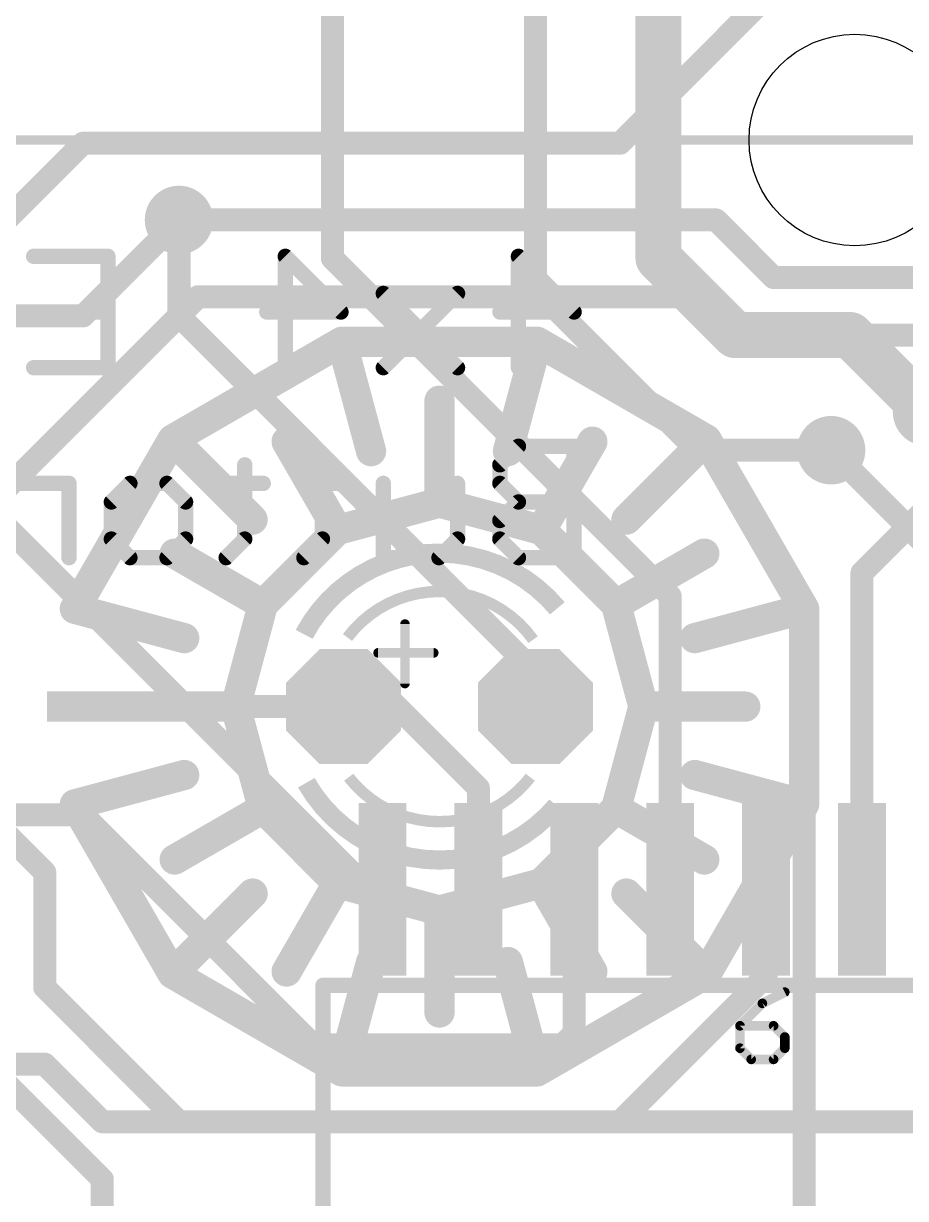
# Model space of a CAD drawing. Extents: x -30.9 to 30.6, y -30.5 to 30.5.
# Drawn here: x -12.98 to -1.3, y 1.02 to 16.57 of the extents above; entities that cross this region are included whole.
import ezdxf

# ---------------------------------------------------------------- set-up
doc = ezdxf.new("R2010")
doc.units = 0
for name, color, linetype in [('1', 12, 'CONTINUOUS'), ('16', 132, 'CONTINUOUS'), ('17', 110, 'CONTINUOUS'), ('18', 110, 'CONTINUOUS'), ('20', 53, 'CONTINUOUS'), ('21', 40, 'CONTINUOUS'), ('22', 6, 'CONTINUOUS'), ('49', 253, 'CONTINUOUS')]:
    doc.layers.add(name, color=color, linetype=linetype)

# ---------------------------------------------------------------- blocks, each defined once
blk = doc.blocks.new('OCTAGONP')
at = {"const_width": 0.5}
blk.add_lwpolyline([(-0.25, -0.1036), (-0.25, 0.1036), (-0.1036, 0.25), (0.1036, 0.25), (0.25, 0.1036), (0.25, -0.1036), (0.1036, -0.25), (-0.1036, -0.25), (-0.25, -0.1036), (-0.25, 0.1036)], dxfattribs=at)
blk = doc.blocks.new('RECT')
blk.add_solid([(-0.5, -0.5), (0.5, -0.5), (-0.5, 0.5), (0.5, 0.5)])
blk = doc.blocks.new('ROUNDV')
at = {"const_width": 0.5}
blk.add_lwpolyline([(0, -0.25, 1), (0, 0.25, 1), (0, -0.25)], format="xyb", dxfattribs=at)

msp = doc.modelspace()

# ---------------------------------------------------------------- linework, layer by layer
at = {"layer": '1'}
for points, const_width in [([(-5.08, 14.986), (-3.048, 17.018)], 0.3048), ([(-13.716, 13.462), (-12.192, 14.986)], 0.3048), ([(-12.192, 14.986), (-5.08, 14.986)], 0.3048), ([(-12.192, 12.7), (-10.922, 13.97)], 0.3048), ([(-10.922, 13.97), (-3.81, 13.97)], 0.3048), ([(-3.81, 13.97), (-3.048, 13.208)], 0.3048), ([(-3.048, 13.208), (3.81, 13.208)], 0.3048), ([(-16.764, 6.858), (-10.668, 12.954)], 0.3048), ([(-10.668, 12.954), (-4.064, 12.954)], 0.3048), ([(-4.064, 12.954), (-3.556, 12.446)], 0.3048), ([(-17.526, 12.7), (-12.192, 12.7)], 0.3048), ([(-8.7661, 12.3576), (-11.0075, 11.0635)], 0.4), ([(-8.3779, 10.9087), (-8.7661, 12.3576)], 0.4), ([(-6.1779, 12.3576), (-8.7661, 12.3576)], 0.4), ([(-6.5661, 10.9087), (-6.1779, 12.3576)], 0.4), ([(-3.9365, 11.0635), (-6.1779, 12.3576)], 0.4), ([(-3.556, 12.446), (4.318, 12.446)], 0.3048), ([(-7.472, 10.228), (-7.472, 11.578)], 0.4), ([(-11.0075, 11.0635), (-12.3016, 8.8221)], 0.4), ([(-9.9469, 10.0029), (-11.0075, 11.0635)], 0.4), ([(-8.822, 9.8663), (-9.497, 11.0354)], 0.4), ([(-6.122, 9.8663), (-5.447, 11.0354)], 0.4), ([(-4.9971, 10.0029), (-3.9365, 11.0635)], 0.4), ([(-2.6424, 8.8221), (-3.9365, 11.0635)], 0.4), ([(-1.016, 9.652), (-2.286, 10.922)], 0.3048), ([(-7.472, 10.228), (-8.822, 9.8663)], 0.4), ([(-6.122, 9.8663), (-7.472, 10.228)], 0.4), ([(-8.822, 9.8663), (-9.8103, 8.878)], 0.4), ([(-5.1337, 8.878), (-6.122, 9.8663)], 0.4), ([(-9.8103, 8.878), (-10.9794, 9.553)], 0.4), ([(-5.1337, 8.878), (-3.9646, 9.553)], 0.4), ([(-10.8527, 8.4339), (-12.3016, 8.8221)], 0.4), ([(-9.8103, 8.878), (-10.172, 7.528)], 0.4), ([(-4.772, 7.528), (-5.1337, 8.878)], 0.4), ([(-4.0913, 8.4339), (-2.6424, 8.8221)], 0.4), ([(-2.6424, 6.2339), (-2.6424, 8.8221)], 0.4), ([(-12.472, 7.528), (-8.742, 7.528)], 0.3048), ([(-10.172, 7.528), (-12.422, 7.528)], 0.4), ([(-10.172, 7.528), (-9.8103, 6.178)], 0.4), ([(-5.1337, 6.178), (-4.772, 7.528)], 0.4), ([(-4.772, 7.528), (-3.422, 7.528)], 0.4), ([(-2.642, 7.538), (-2.642, 2.032)], 0.3048), ([(-10.8527, 6.6221), (-12.3016, 6.2339)], 0.4), ([(-4.0913, 6.6221), (-2.6424, 6.2339)], 0.4), ([(-12.3016, 6.2339), (-11.0075, 3.9925)], 0.4), ([(-9.8103, 6.178), (-10.9794, 5.503)], 0.4), ([(-9.8103, 6.178), (-8.822, 5.1897)], 0.4), ([(-6.122, 5.1897), (-5.1337, 6.178)], 0.4), ([(-5.1337, 6.178), (-3.9646, 5.503)], 0.4), ([(-3.9365, 3.9925), (-2.6424, 6.2339)], 0.4), ([(-13.208, 5.842), (-12.7, 5.334)], 0.3048), ([(-12.7, 5.334), (-12.7, 3.81)], 0.3048), ([(-8.822, 5.1897), (-9.497, 4.0206)], 0.4), ([(-8.822, 5.1897), (-7.472, 4.828)], 0.4), ([(-7.472, 4.828), (-6.122, 5.1897)], 0.4), ([(-6.122, 5.1897), (-5.447, 4.0206)], 0.4), ([(-9.9469, 5.0531), (-11.0075, 3.9925)], 0.4), ([(-4.9971, 5.0531), (-3.9365, 3.9925)], 0.4), ([(-7.472, 4.828), (-7.472, 3.478)], 0.4), ([(-8.3779, 4.1473), (-8.7661, 2.6984)], 0.4), ([(-6.5661, 4.1473), (-6.1779, 2.6984)], 0.4), ([(-11.0075, 3.9925), (-8.7661, 2.6984)], 0.4), ([(-6.1779, 2.6984), (-3.9365, 3.9925)], 0.4), ([(-12.7, 3.81), (-10.922, 2.032)], 0.3048), ([(-13.716, 3.048), (-11.938, 1.27)], 0.3048), ([(-8.7661, 2.6984), (-6.1779, 2.6984)], 0.4), ([(-10.922, 2.032), (-2.642, 2.032)], 0.3048), ([(-2.642, 2.032), (10.834, 2.032)], 0.3048), ([(-2.642, -7.462), (-2.642, 2.032)], 0.3048), ([(-11.938, 1.27), (-11.938, -3.81)], 0.3048)]:
    msp.add_lwpolyline(points, dxfattribs=dict(at, const_width=const_width))
for points, const_width in [([(-12.192, 15.0622, 1), (-12.192, 14.9098)], 0.1524), ([(-12.1381, 14.9321, 1), (-12.2459, 15.0399)], 0.1524), ([(-5.1339, 15.0399, 1), (-5.0261, 14.9321)], 0.1524), ([(-5.08, 14.9098, 1), (-5.08, 15.0622)], 0.1524), ([(-10.922, 14.0462, 1), (-10.922, 13.8938)], 0.1524), ([(-10.8681, 13.9161, 1), (-10.9759, 14.0239)], 0.1524), ([(-3.7561, 14.0239, 1), (-3.8639, 13.9161)], 0.1524), ([(-3.81, 13.8938, 1), (-3.81, 14.0462)], 0.1524), ([(-3.048, 13.2842, 1), (-3.048, 13.1318)], 0.1524), ([(-3.1019, 13.1541, 1), (-2.9941, 13.2619)], 0.1524), ([(-10.668, 13.0302, 1), (-10.668, 12.8778)], 0.1524), ([(-10.6141, 12.9001, 1), (-10.7219, 13.0079)], 0.1524), ([(-4.0101, 13.0079, 1), (-4.1179, 12.9001)], 0.1524), ([(-4.064, 12.8778, 1), (-4.064, 13.0302)], 0.1524), ([(-12.2459, 12.7539, 1), (-12.1381, 12.6461)], 0.1524), ([(-12.192, 12.6238, 1), (-12.192, 12.7762)], 0.1524), ([(-8.6695, 12.3835, 1), (-8.8627, 12.3317)], 0.2), ([(-8.7661, 12.4576, 1), (-8.7661, 12.2576)], 0.2), ([(-8.7161, 12.271, 1), (-8.8161, 12.4442)], 0.2), ([(-6.1279, 12.4442, 1), (-6.2279, 12.271)], 0.2), ([(-6.0813, 12.3317, 1), (-6.2745, 12.3835)], 0.2), ([(-6.1779, 12.2576, 1), (-6.1779, 12.4576)], 0.2), ([(-3.556, 12.5222, 1), (-3.556, 12.3698)], 0.1524), ([(-3.6099, 12.3921, 1), (-3.5021, 12.4999)], 0.1524), ([(-7.372, 11.578, 1), (-7.572, 11.578)], 0.2), ([(-10.9368, 11.1342, 1), (-11.0782, 10.9928)], 0.2), ([(-11.0575, 11.1501, 1), (-10.9575, 10.9769)], 0.2), ([(-10.9209, 11.0135, 1), (-11.0941, 11.1135)], 0.2), ([(-9.4104, 11.0854, 1), (-9.5836, 10.9854)], 0.2), ([(-5.3604, 10.9854, 1), (-5.5336, 11.0854)], 0.2), ([(-3.8499, 11.1135, 1), (-4.0231, 11.0135)], 0.2), ([(-3.8658, 10.9928, 1), (-4.0072, 11.1342)], 0.2), ([(-3.9865, 10.9769, 1), (-3.8865, 11.1501)], 0.2), ([(-2.2321, 10.9759, 1), (-2.3399, 10.8681)], 0.1524), ([(-8.4745, 10.8829, 1), (-8.2813, 10.9346)], 0.2), ([(-6.6627, 10.9346, 1), (-6.4695, 10.8829)], 0.2), ([(-7.4461, 10.3246, 1), (-7.4979, 10.1314)], 0.2), ([(-7.4461, 10.1314, 1), (-7.4979, 10.3246)], 0.2), ([(-7.572, 10.228, 1), (-7.372, 10.228)], 0.2), ([(-10.0176, 9.9322, 1), (-9.8762, 10.0736)], 0.2), ([(-5.0678, 10.0736, 1), (-4.9264, 9.9322)], 0.2), ([(-8.8479, 9.9629, 1), (-8.7961, 9.7697)], 0.2), ([(-8.9086, 9.8163, 1), (-8.7354, 9.9163)], 0.2), ([(-8.7513, 9.7956, 1), (-8.8927, 9.937)], 0.2), ([(-6.0513, 9.937, 1), (-6.1927, 9.7956)], 0.2), ([(-6.2086, 9.9163, 1), (-6.0354, 9.8163)], 0.2), ([(-6.1479, 9.7697, 1), (-6.0961, 9.9629)], 0.2), ([(-10.9294, 9.6396, 1), (-11.0294, 9.4664)], 0.2), ([(-3.9146, 9.4664, 1), (-4.0146, 9.6396)], 0.2), ([(-12.2757, 8.9187, 1), (-12.3275, 8.7255)], 0.2), ([(-9.881, 8.9487, 1), (-9.7396, 8.8073)], 0.2), ([(-9.7137, 8.8521, 1), (-9.9069, 8.9039)], 0.2), ([(-9.8603, 8.7914, 1), (-9.7603, 8.9646)], 0.2), ([(-5.0371, 8.9039, 1), (-5.2303, 8.8521)], 0.2), ([(-5.1837, 8.9646, 1), (-5.0837, 8.7914)], 0.2), ([(-5.2044, 8.8073, 1), (-5.063, 8.9487)], 0.2), ([(-2.5424, 8.8221, 1), (-2.7424, 8.8221)], 0.2), ([(-2.6165, 8.7255, 1), (-2.6683, 8.9187)], 0.2), ([(-12.3882, 8.8721, 1), (-12.215, 8.7721)], 0.2), ([(-2.729, 8.7721, 1), (-2.5558, 8.8721)], 0.2), ([(-10.8786, 8.3373, 1), (-10.8269, 8.5305)], 0.2), ([(-4.1171, 8.5305, 1), (-4.0654, 8.3373)], 0.2), ([(-12.472, 7.6042, 1), (-12.472, 7.4518)], 0.1524), ([(-12.422, 7.628, 1), (-12.422, 7.428)], 0.2), ([(-10.0754, 7.5539, 1), (-10.2686, 7.5021)], 0.2), ([(-10.2686, 7.5539, 1), (-10.0754, 7.5021)], 0.2), ([(-10.172, 7.428, 1), (-10.172, 7.628)], 0.2), ([(-8.742, 7.4518, 1), (-8.742, 7.6042)], 0.1524), ([(-4.772, 7.628, 1), (-4.772, 7.428)], 0.2), ([(-4.6754, 7.5021, 1), (-4.8686, 7.5539)], 0.2), ([(-4.8686, 7.5021, 1), (-4.6754, 7.5539)], 0.2), ([(-3.422, 7.428, 1), (-3.422, 7.628)], 0.2), ([(-2.5658, 7.538, 1), (-2.7182, 7.538)], 0.1524), ([(-10.8269, 6.5255, 1), (-10.8786, 6.7187)], 0.2), ([(-4.0654, 6.7187, 1), (-4.1171, 6.5255)], 0.2), ([(-12.215, 6.2839, 1), (-12.3882, 6.1839)], 0.2), ([(-12.3275, 6.3305, 1), (-12.2757, 6.1373)], 0.2), ([(-9.7396, 6.2487, 1), (-9.881, 6.1073)], 0.2), ([(-9.7603, 6.0914, 1), (-9.8603, 6.2646)], 0.2), ([(-5.0837, 6.2646, 1), (-5.1837, 6.0914)], 0.2), ([(-5.063, 6.1073, 1), (-5.2044, 6.2487)], 0.2), ([(-2.5558, 6.1839, 1), (-2.729, 6.2839)], 0.2), ([(-2.6683, 6.1373, 1), (-2.6165, 6.3305)], 0.2), ([(-9.9069, 6.1521, 1), (-9.7137, 6.2039)], 0.2), ([(-5.2303, 6.2039, 1), (-5.0371, 6.1521)], 0.2), ([(-2.7424, 6.2339, 1), (-2.5424, 6.2339)], 0.2), ([(-11.0294, 5.5896, 1), (-10.9294, 5.4164)], 0.2), ([(-4.0146, 5.4164, 1), (-3.9146, 5.5896)], 0.2), ([(-12.6238, 5.334, 1), (-12.7762, 5.334)], 0.1524), ([(-12.7539, 5.2801, 1), (-12.6461, 5.3879)], 0.1524), ([(-8.7961, 5.2863, 1), (-8.8479, 5.0931)], 0.2), ([(-8.7354, 5.1397, 1), (-8.9086, 5.2397)], 0.2), ([(-8.8927, 5.119, 1), (-8.7513, 5.2604)], 0.2), ([(-6.0354, 5.2397, 1), (-6.2086, 5.1397)], 0.2), ([(-6.1927, 5.2604, 1), (-6.0513, 5.119)], 0.2), ([(-6.0961, 5.0931, 1), (-6.1479, 5.2863)], 0.2), ([(-9.8762, 4.9824, 1), (-10.0176, 5.1238)], 0.2), ([(-4.9264, 5.1238, 1), (-5.0678, 4.9824)], 0.2), ([(-7.372, 4.828, 1), (-7.572, 4.828)], 0.2), ([(-7.4979, 4.9246, 1), (-7.4461, 4.7314)], 0.2), ([(-7.4979, 4.7314, 1), (-7.4461, 4.9246)], 0.2), ([(-8.2813, 4.1214, 1), (-8.4745, 4.1731)], 0.2), ([(-6.4695, 4.1731, 1), (-6.6627, 4.1214)], 0.2), ([(-10.9575, 4.0791, 1), (-11.0575, 3.9059)], 0.2), ([(-11.0782, 4.0632, 1), (-10.9368, 3.9218)], 0.2), ([(-11.0941, 3.9425, 1), (-10.9209, 4.0425)], 0.2), ([(-9.5836, 4.0706, 1), (-9.4104, 3.9706)], 0.2), ([(-5.5336, 3.9706, 1), (-5.3604, 4.0706)], 0.2), ([(-4.0231, 4.0425, 1), (-3.8499, 3.9425)], 0.2), ([(-4.0072, 3.9218, 1), (-3.8658, 4.0632)], 0.2), ([(-3.8865, 3.9059, 1), (-3.9865, 4.0791)], 0.2), ([(-12.6461, 3.8639, 1), (-12.7539, 3.7561)], 0.1524), ([(-12.7762, 3.81, 1), (-12.6238, 3.81)], 0.1524), ([(-7.572, 3.478, 1), (-7.372, 3.478)], 0.2), ([(-8.7661, 2.7984, 1), (-8.7661, 2.5984)], 0.2), ([(-8.8627, 2.7243, 1), (-8.6695, 2.6725)], 0.2), ([(-8.8161, 2.6118, 1), (-8.7161, 2.785)], 0.2), ([(-6.2279, 2.785, 1), (-6.1279, 2.6118)], 0.2), ([(-6.2745, 2.6725, 1), (-6.0813, 2.7243)], 0.2), ([(-6.1779, 2.5984, 1), (-6.1779, 2.7984)], 0.2), ([(-10.922, 2.1082, 1), (-10.922, 1.9558)], 0.1524), ([(-2.642, 2.1082, 1), (-2.642, 1.9558)], 0.1524), ([(-2.5658, 2.032, 1), (-2.7182, 2.032)], 0.1524), ([(-2.642, 1.9558, 1), (-2.642, 2.1082)], 0.1524), ([(-10.9759, 1.9781, 1), (-10.8681, 2.0859)], 0.1524), ([(-2.7182, 2.032, 1), (-2.5658, 2.032)], 0.1524), ([(-11.8618, 1.27, 1), (-12.0142, 1.27)], 0.1524), ([(-11.9919, 1.2161, 1), (-11.8841, 1.3239)], 0.1524)]:
    msp.add_lwpolyline(points, format="xyb", dxfattribs=dict(at, const_width=const_width))
at = {"layer": '16'}
for points, const_width in [([(-6.202, 13.06), (-6.202, 22.528)], 0.3048), ([(-8.89, 13.462), (-8.89, 22.38)], 0.3048), ([(-23.742, 20.44), (-8.382, 5.08)], 0.3048), ([(-4.572, 17.018), (-4.572, 13.462)], 0.6096), ([(-10.922, 13.97), (-10.922, 12.7)], 0.3048), ([(-4.572, 13.462), (-3.556, 12.446)], 0.6096), ([(-4.417, 8.989), (-8.89, 13.462)], 0.3048), ([(-4.064, 10.922), (-6.202, 13.06)], 0.3048), ([(-10.922, 12.7), (-6.202, 7.98)], 0.3048), ([(-3.556, 12.446), (-2.032, 12.446)], 0.6096), ([(-2.032, 12.446), (-1.016, 11.43)], 0.6096), ([(-1.877, 9.299), (0, 11.176)], 0.3048), ([(-2.286, 10.922), (-4.064, 10.922)], 0.3048), ([(-1.877, 5.108), (-1.877, 9.299)], 0.3048), ([(-4.417, 5.108), (-4.417, 8.989)], 0.3048), ([(-6.202, 7.98), (-6.202, 7.528)], 0.3048), ([(-8.65, 7.62), (-8.742, 7.528)], 0.3048), ([(-8.128, 7.62), (-8.65, 7.62)], 0.3048), ([(-6.957, 6.449), (-8.128, 7.62)], 0.3048), ([(-6.957, 5.108), (-6.957, 6.449)], 0.3048), ([(-12.192, 6.096), (-22.31, 6.096)], 0.3048), ([(-9.144, 3.048), (-12.192, 6.096)], 0.3048), ([(-8.382, 5.08), (-8.255, 5.08)], 0.3048), ([(-8.255, 5.08), (-8.227, 5.108)], 0.3048), ([(-5.687, 5.108), (-5.687, 3.457)], 0.3048), ([(-5.687, 5.108), (-5.687, 3.203)], 0.3048), ([(-3.147, 5.108), (-3.147, 3.965)], 0.3048), ([(-3.147, 3.965), (-5.08, 2.032)], 0.3048), ([(-5.687, 3.203), (-5.842, 3.048)], 0.3048), ([(-5.842, 3.048), (-9.144, 3.048)], 0.3048), ([(-16.002, 2.794), (-12.7, 2.794)], 0.3048), ([(-12.7, 2.794), (-11.938, 2.032)], 0.3048), ([(-11.938, 2.032), (-5.08, 2.032)], 0.3048)]:
    msp.add_lwpolyline(points, dxfattribs=dict(at, const_width=const_width))
for points, const_width in [([(-10.8458, 13.97, 1), (-10.9982, 13.97)], 0.1524), ([(-4.4642, 13.5698, 1), (-4.6798, 13.3542)], 0.3048), ([(-8.8361, 13.5159, 1), (-8.9439, 13.4081)], 0.1524), ([(-8.9662, 13.462, 1), (-8.8138, 13.462)], 0.1524), ([(-4.7244, 13.462, 1), (-4.4196, 13.462)], 0.3048), ([(-6.1481, 13.1139, 1), (-6.2559, 13.0061)], 0.1524), ([(-6.2782, 13.06, 1), (-6.1258, 13.06)], 0.1524), ([(-10.8681, 12.7539, 1), (-10.9759, 12.6461)], 0.1524), ([(-10.9982, 12.7, 1), (-10.8458, 12.7)], 0.1524), ([(-3.556, 12.5984, 1), (-3.556, 12.2936)], 0.3048), ([(-3.6638, 12.3382, 1), (-3.4482, 12.5538)], 0.3048), ([(-1.9242, 12.5538, 1), (-2.1398, 12.3382)], 0.3048), ([(-2.032, 12.2936, 1), (-2.032, 12.5984)], 0.3048), ([(-4.064, 10.9982, 1), (-4.064, 10.8458)], 0.1524), ([(-4.1179, 10.8681, 1), (-4.0101, 10.9759)], 0.1524), ([(-2.286, 10.8458, 1), (-2.286, 10.9982)], 0.1524), ([(-1.8008, 9.299, 1), (-1.9532, 9.299)], 0.1524), ([(-1.9309, 9.3529, 1), (-1.8231, 9.2451)], 0.1524), ([(-4.3408, 8.989, 1), (-4.4932, 8.989)], 0.1524), ([(-4.4709, 8.9351, 1), (-4.3631, 9.0429)], 0.1524), ([(-6.1258, 7.98, 1), (-6.2782, 7.98)], 0.1524), ([(-6.2559, 7.9261, 1), (-6.1481, 8.0339)], 0.1524), ([(-8.7959, 7.5819, 1), (-8.6881, 7.4741)], 0.1524), ([(-8.65, 7.6962, 1), (-8.65, 7.5438)], 0.1524), ([(-8.5961, 7.5661, 1), (-8.7039, 7.6739)], 0.1524), ([(-8.0741, 7.6739, 1), (-8.1819, 7.5661)], 0.1524), ([(-8.128, 7.5438, 1), (-8.128, 7.6962)], 0.1524), ([(-6.2782, 7.528, 1), (-6.1258, 7.528)], 0.1524), ([(-6.8808, 6.449, 1), (-7.0332, 6.449)], 0.1524), ([(-7.0109, 6.3951, 1), (-6.9031, 6.5029)], 0.1524), ([(-12.1381, 6.1499, 1), (-12.2459, 6.0421)], 0.1524), ([(-12.192, 6.0198, 1), (-12.192, 6.1722)], 0.1524), ([(-8.382, 5.1562, 1), (-8.382, 5.0038)], 0.1524), ([(-8.4359, 5.0261, 1), (-8.3281, 5.1339)], 0.1524), ([(-8.3089, 5.1339, 1), (-8.2011, 5.0261)], 0.1524), ([(-8.1731, 5.0541, 1), (-8.2809, 5.1619)], 0.1524), ([(-8.255, 5.0038, 1), (-8.255, 5.1562)], 0.1524), ([(-7.0332, 5.108, 1), (-6.8808, 5.108)], 0.1524), ([(-5.6108, 5.108, 1), (-5.7632, 5.108)], 0.1524), ([(-5.6108, 5.108, 1), (-5.7632, 5.108)], 0.1524), ([(-4.4932, 5.108, 1), (-4.3408, 5.108)], 0.1524), ([(-3.0708, 5.108, 1), (-3.2232, 5.108)], 0.1524), ([(-1.9532, 5.108, 1), (-1.8008, 5.108)], 0.1524), ([(-3.0931, 3.9111, 1), (-3.2009, 4.0189)], 0.1524), ([(-3.2232, 3.965, 1), (-3.0708, 3.965)], 0.1524), ([(-5.7632, 3.457, 1), (-5.6108, 3.457)], 0.1524), ([(-5.7632, 3.203, 1), (-5.6108, 3.203)], 0.1524), ([(-5.6331, 3.1491, 1), (-5.7409, 3.2569)], 0.1524), ([(-9.144, 3.1242, 1), (-9.144, 2.9718)], 0.1524), ([(-9.1979, 2.9941, 1), (-9.0901, 3.1019)], 0.1524), ([(-5.8959, 3.1019, 1), (-5.7881, 2.9941)], 0.1524), ([(-5.842, 2.9718, 1), (-5.842, 3.1242)], 0.1524), ([(-12.6461, 2.8479, 1), (-12.7539, 2.7401)], 0.1524), ([(-12.7, 2.7178, 1), (-12.7, 2.8702)], 0.1524), ([(-11.938, 2.1082, 1), (-11.938, 1.9558)], 0.1524), ([(-5.08, 1.9558, 1), (-5.08, 2.1082)], 0.1524), ([(-11.9919, 1.9781, 1), (-11.8841, 2.0859)], 0.1524), ([(-5.1339, 2.0859, 1), (-5.0261, 1.9781)], 0.1524)]:
    msp.add_lwpolyline(points, format="xyb", dxfattribs=dict(at, const_width=const_width))
at = {"layer": '20'}
msp.add_circle((-1.972, 15.028), 1.4, dxfattribs=at)
at = {"layer": '21'}
for points, const_width in [([(-7.472, 9.56, 0.277), (-9.2649, 8.4842)], 0.254), ([(-5.911, 8.8289, 0.2226), (-7.472, 9.56)], 0.254), ([(-7.472, 9.052, 0.2361), (-8.6912, 8.4424)], 0.1524), ([(-6.2319, 8.4138, 0.2422), (-7.472, 9.052)], 0.1524), ([(-7.8975, 8.6202, 1), (-7.961, 8.6202)], 0.0635), ([(-8.2848, 8.271, 1), (-8.2848, 8.2074)], 0.0635), ([(-7.5482, 8.2074, 1), (-7.5482, 8.271)], 0.0635), ([(-7.961, 7.8328, 1), (-7.8975, 7.8328)], 0.0635), ([(-9.2363, 6.5198, 0.2691), (-7.472, 5.496)], 0.254), ([(-8.675, 6.5924, 0.2315), (-7.472, 6.004)], 0.1524), ([(-7.472, 6.004, 0.2315), (-6.269, 6.5924)], 0.1524), ([(-7.472, 5.496, 0.2206), (-5.9208, 6.2154)], 0.254), ([(-2.8851, 3.7189, 1), (-2.9135, 3.7757)], 0.0635), ([(-3.2101, 3.6274, 1), (-3.1817, 3.5706)], 0.0635), ([(-3.1735, 3.5765, 1), (-3.2184, 3.6214)], 0.0635), ([(-3.4607, 3.3024, 1), (-3.5243, 3.3024)], 0.0635), ([(-3.4925, 3.3341, 1), (-3.4925, 3.2706)], 0.0635), ([(-3.515, 3.3248, 1), (-3.47, 3.2799)], 0.0635), ([(-3.0252, 3.3248, 1), (-3.0701, 3.2799)], 0.0635), ([(-3.0476, 3.2706, 1), (-3.0476, 3.3341)], 0.0635), ([(-2.8676, 3.1541, 1), (-2.9311, 3.1541)], 0.0635), ([(-2.9218, 3.1316, 1), (-2.8769, 3.1765)], 0.0635), ([(-3.5243, 3.0058, 1), (-3.4607, 3.0058)], 0.0635), ([(-3.47, 3.0282, 1), (-3.515, 2.9833)], 0.0635), ([(-2.9311, 3.0058, 1), (-2.8676, 3.0058)], 0.0635), ([(-2.8769, 2.9833, 1), (-2.9218, 3.0282)], 0.0635), ([(-3.3442, 2.8893, 1), (-3.3442, 2.8257)], 0.0635), ([(-3.3667, 2.835, 1), (-3.3218, 2.88)], 0.0635), ([(-3.0701, 2.88, 1), (-3.0252, 2.835)], 0.0635), ([(-3.0476, 2.8257, 1), (-3.0476, 2.8893)], 0.0635), ([(-14.986, -2, 1), (-14.986, 2, 1), (-14.986, -2)], 0.2032)]:
    msp.add_lwpolyline(points, format="xyb", dxfattribs=dict(at, const_width=const_width))
at = {"layer": '21', "const_width": 0.127}
for points in [[(-7.9292, 7.8328), (-7.9292, 8.6202)], [(-8.2848, 8.2392), (-7.5482, 8.2392)], [(-2.8993, 3.7473), (-3.1959, 3.599)], [(-3.1959, 3.599), (-3.4925, 3.3024)], [(-3.4925, 3.3024), (-3.4925, 3.0058)], [(-3.0476, 3.3024), (-3.4925, 3.3024)], [(-2.8993, 3.1541), (-3.0476, 3.3024)], [(-2.8993, 3.0058), (-2.8993, 3.1541)], [(-3.4925, 3.0058), (-3.3442, 2.8575)], [(-3.0476, 2.8575), (-2.8993, 3.0058)], [(-3.3442, 2.8575), (-3.0476, 2.8575)]]:
    msp.add_lwpolyline(points, dxfattribs=at)
at = {"layer": '22', "const_width": 0.2032}
for points in [[(-12.847, 13.4887), (-11.864, 13.4887)], [(-11.864, 13.4887), (-11.864, 12.0142)], [(-9.514, 12.0142), (-9.514, 13.4887)], [(-9.514, 13.4887), (-8.7768, 12.7514)], [(-6.4268, 12.0142), (-6.4268, 13.4887)], [(-6.4268, 13.4887), (-5.6896, 12.7514)], [(-7.2332, 12.9972), (-8.2162, 12.0142)], [(-7.2332, 12.0142), (-8.2162, 12.9972)], [(-11.864, 12.7514), (-12.3555, 12.7514)], [(-8.7768, 12.7514), (-9.7598, 12.7514)], [(-5.6896, 12.7514), (-6.6726, 12.7514)], [(-11.864, 12.0142), (-12.847, 12.0142)], [(-6.4268, 10.9741), (-6.6726, 10.7283)], [(-5.6896, 10.9741), (-6.4268, 10.9741)], [(-5.6896, 9.4996), (-5.6896, 10.9741)], [(-10.0516, 10.7283), (-10.0516, 9.7453)], [(-9.0226, 10.7283), (-9.0226, 9.7453)], [(-6.6726, 10.7283), (-6.6726, 10.4826)], [(-12.3786, 10.4826), (-13.1158, 10.4826)], [(-12.3786, 9.4996), (-12.3786, 10.4826)], [(-11.8179, 10.2368), (-11.5722, 10.4826)], [(-11.5722, 10.4826), (-11.0807, 10.4826)], [(-11.0807, 10.4826), (-10.835, 10.2368)], [(-9.8059, 10.4826), (-10.2974, 10.4826)], [(-8.7768, 10.4826), (-9.2683, 10.4826)], [(-8.2162, 9.4996), (-8.2162, 10.4826)], [(-7.2332, 10.4826), (-7.2332, 9.7453)], [(-6.6726, 10.4826), (-6.4268, 10.2368)], [(-11.8179, 9.7453), (-11.8179, 10.2368)], [(-10.835, 10.2368), (-10.835, 9.7453)], [(-6.4268, 10.2368), (-6.6726, 9.9911)], [(-5.6896, 10.2368), (-6.4268, 10.2368)], [(-6.6726, 9.9911), (-6.6726, 9.7453)], [(-11.5722, 9.4996), (-11.8179, 9.7453)], [(-10.835, 9.7453), (-11.0807, 9.4996)], [(-10.0516, 9.7453), (-10.2974, 9.4996)], [(-9.0226, 9.7453), (-9.2683, 9.4996)], [(-7.2332, 9.7453), (-7.4789, 9.4996)], [(-6.6726, 9.7453), (-6.4268, 9.4996)], [(-11.0807, 9.4996), (-11.5722, 9.4996)], [(-7.4789, 9.4996), (-8.2162, 9.4996)], [(-6.4268, 9.4996), (-5.6896, 9.4996)], [(-9.0144, 3.838), (9.0704, 3.838)], [(-9.0144, -3.782), (-9.0144, 3.838)]]:
    msp.add_lwpolyline(points, dxfattribs=at)
at = {"layer": '22', "const_width": 0.1016}
for points in [[(-12.847, 13.5395, 1), (-12.847, 13.4379)], [(-11.8132, 13.4887, 1), (-11.9148, 13.4887)], [(-11.864, 13.4379, 1), (-11.864, 13.5395)], [(-9.4781, 13.5246, 1), (-9.55, 13.4527)], [(-9.4632, 13.4887, 1), (-9.5648, 13.4887)], [(-6.376, 13.4887, 1), (-6.4776, 13.4887)], [(-6.3909, 13.5246, 1), (-6.4627, 13.4527)], [(-8.1803, 13.0331, 1), (-8.2521, 12.9613)], [(-7.1973, 12.9613, 1), (-7.2691, 13.0331)], [(-12.3555, 12.8022, 1), (-12.3555, 12.7006)], [(-11.864, 12.7006, 1), (-11.864, 12.8022)], [(-9.7598, 12.8022, 1), (-9.7598, 12.7006)], [(-8.8127, 12.7155, 1), (-8.7409, 12.7873)], [(-8.7768, 12.7006, 1), (-8.7768, 12.8022)], [(-6.6726, 12.8022, 1), (-6.6726, 12.7006)], [(-5.7255, 12.7155, 1), (-5.6537, 12.7873)], [(-5.6896, 12.7006, 1), (-5.6896, 12.8022)], [(-12.847, 12.065, 1), (-12.847, 11.9634)], [(-11.9148, 12.0142, 1), (-11.8132, 12.0142)], [(-11.864, 11.9634, 1), (-11.864, 12.065)], [(-9.5648, 12.0142, 1), (-9.4632, 12.0142)], [(-8.2521, 12.0501, 1), (-8.1803, 11.9783)], [(-7.2691, 11.9783, 1), (-7.1973, 12.0501)], [(-6.4776, 12.0142, 1), (-6.376, 12.0142)], [(-6.4268, 11.0249, 1), (-6.4268, 10.9233)], [(-6.3909, 10.9381, 1), (-6.4627, 11.01)], [(-5.6388, 10.9741, 1), (-5.7404, 10.9741)], [(-5.6896, 10.9233, 1), (-5.6896, 11.0249)], [(-10.0008, 10.7283, 1), (-10.1024, 10.7283)], [(-8.9718, 10.7283, 1), (-9.0734, 10.7283)], [(-6.6218, 10.7283, 1), (-6.7234, 10.7283)], [(-6.7085, 10.7642, 1), (-6.6367, 10.6924)], [(-12.3278, 10.4826, 1), (-12.4294, 10.4826)], [(-12.3786, 10.4318, 1), (-12.3786, 10.5334)], [(-11.5722, 10.5334, 1), (-11.5722, 10.4318)], [(-11.5363, 10.4467, 1), (-11.6081, 10.5185)], [(-11.0448, 10.5185, 1), (-11.1166, 10.4467)], [(-11.0807, 10.4318, 1), (-11.0807, 10.5334)], [(-10.2974, 10.5334, 1), (-10.2974, 10.4318)], [(-9.8059, 10.4318, 1), (-9.8059, 10.5334)], [(-9.2683, 10.5334, 1), (-9.2683, 10.4318)], [(-8.7768, 10.4318, 1), (-8.7768, 10.5334)], [(-8.1654, 10.4826, 1), (-8.267, 10.4826)], [(-7.1824, 10.4826, 1), (-7.284, 10.4826)], [(-6.6367, 10.5185, 1), (-6.7085, 10.4467)], [(-6.7234, 10.4826, 1), (-6.6218, 10.4826)], [(-11.7671, 10.2368, 1), (-11.8687, 10.2368)], [(-11.8538, 10.2727, 1), (-11.782, 10.2009)], [(-10.7842, 10.2368, 1), (-10.8858, 10.2368)], [(-10.8709, 10.2009, 1), (-10.799, 10.2727)], [(-6.4268, 10.2876, 1), (-6.4268, 10.186)], [(-6.3909, 10.2009, 1), (-6.4627, 10.2727)], [(-6.4627, 10.2009, 1), (-6.3909, 10.2727)], [(-5.6896, 10.186, 1), (-5.6896, 10.2876)], [(-6.6218, 9.9911, 1), (-6.7234, 9.9911)], [(-6.7085, 10.027, 1), (-6.6367, 9.9552)], [(-11.782, 9.7813, 1), (-11.8538, 9.7094)], [(-10.799, 9.7094, 1), (-10.8709, 9.7813)], [(-10.0157, 9.7094, 1), (-10.0875, 9.7813)], [(-8.9866, 9.7094, 1), (-9.0585, 9.7813)], [(-7.1973, 9.7094, 1), (-7.2691, 9.7813)], [(-6.6367, 9.7813, 1), (-6.7085, 9.7094)], [(-11.8687, 9.7453, 1), (-11.7671, 9.7453)], [(-10.8858, 9.7453, 1), (-10.7842, 9.7453)], [(-10.1024, 9.7453, 1), (-10.0008, 9.7453)], [(-9.0734, 9.7453, 1), (-8.9718, 9.7453)], [(-7.284, 9.7453, 1), (-7.1824, 9.7453)], [(-6.7234, 9.7453, 1), (-6.6218, 9.7453)], [(-12.4294, 9.4996, 1), (-12.3278, 9.4996)], [(-11.5722, 9.5504, 1), (-11.5722, 9.4488)], [(-11.6081, 9.4637, 1), (-11.5363, 9.5355)], [(-11.1166, 9.5355, 1), (-11.0448, 9.4637)], [(-11.0807, 9.4488, 1), (-11.0807, 9.5504)], [(-10.3333, 9.5355, 1), (-10.2614, 9.4637)], [(-9.3042, 9.5355, 1), (-9.2324, 9.4637)], [(-8.2162, 9.5504, 1), (-8.2162, 9.4488)], [(-8.267, 9.4996, 1), (-8.1654, 9.4996)], [(-7.5149, 9.5355, 1), (-7.443, 9.4637)], [(-7.4789, 9.4488, 1), (-7.4789, 9.5504)], [(-6.4268, 9.5504, 1), (-6.4268, 9.4488)], [(-6.4627, 9.4637, 1), (-6.3909, 9.5355)], [(-5.7404, 9.4996, 1), (-5.6388, 9.4996)], [(-5.6896, 9.4488, 1), (-5.6896, 9.5504)], [(-9.0144, 3.8888, 1), (-9.0144, 3.7872)], [(-8.9636, 3.838, 1), (-9.0652, 3.838)]]:
    msp.add_lwpolyline(points, format="xyb", dxfattribs=at)
at = {"layer": '49', "const_width": 0.127}
msp.add_lwpolyline([(-14.972, 15.028), (0.028, 15.028)], dxfattribs=at)

# ---------------------------------------------------------------- block references
at = {"layer": '1', "yscale": 0.4}
for p, xscale, rotation in [((-2.642, 7.538), 2, 270), ((-12.472, 7.528), 0.4, 180)]:
    msp.add_blockref('RECT', p, dxfattribs=dict(at, xscale=xscale, rotation=rotation))
at = {"layer": '16', "xscale": 0.635, "yscale": 2.286}
for p in [(-8.227, 5.108), (-6.957, 5.108), (-5.687, 5.108), (-4.417, 5.108), (-3.147, 5.108), (-1.877, 5.108)]:
    msp.add_blockref('RECT', p, dxfattribs=at)
at = {"layer": '17', "xscale": 1.524, "yscale": 1.524}
for p in [(-8.742, 7.528), (-8.742, 7.528), (-6.202, 7.528), (-6.202, 7.528)]:
    msp.add_blockref('OCTAGONP', p, dxfattribs=at)
at = {"layer": '18', "xscale": 0.9064, "yscale": 0.9064}
for p in [(-10.922, 13.97), (-10.922, 13.97), (-1.016, 11.43), (-1.016, 11.43), (-2.286, 10.922), (-2.286, 10.922)]:
    msp.add_blockref('ROUNDV', p, dxfattribs=at)

doc.saveas('drawing.dxf')
